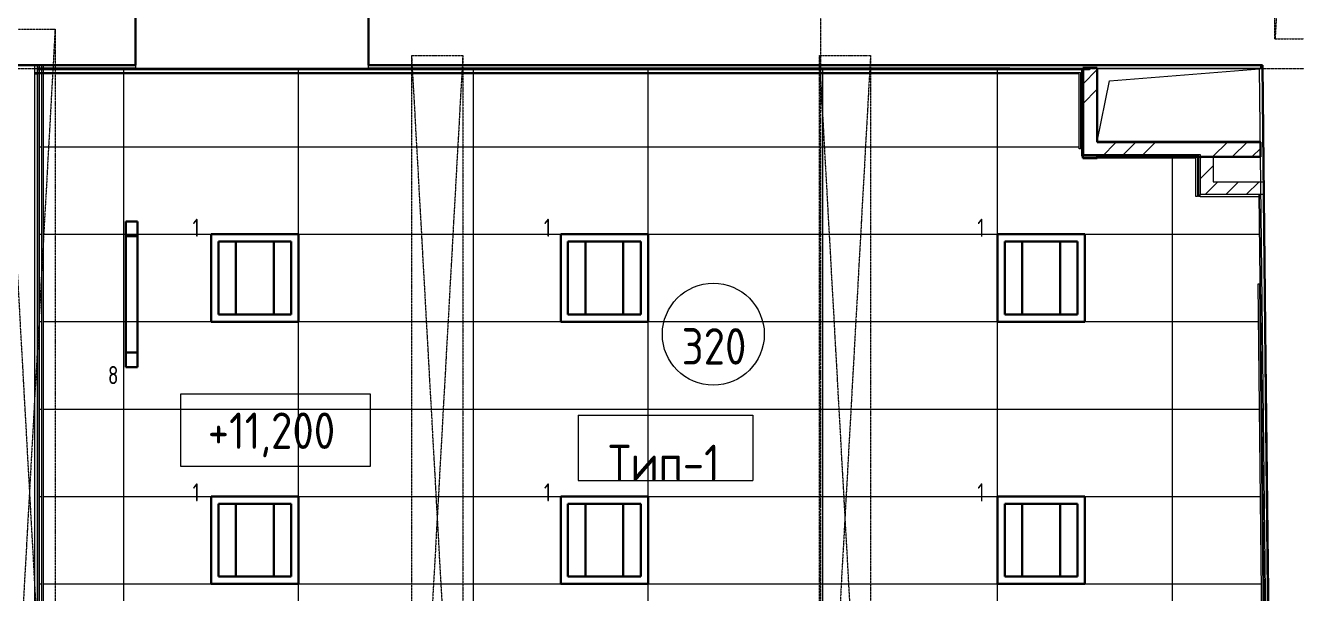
# Model space of a CAD drawing. Header units: millimetres. Extents: x -10438 to 68527, y -5058 to 44223.
# Drawn here: x 32988 to 41717, y 4692 to 8591 of the extents above; entities that cross this region are included whole.
import ezdxf

# ---------------------------------------------------------------- set-up
doc = ezdxf.new("R2010")
doc.units = ezdxf.units.MM
doc.linetypes.add('ADSK_Линия сетки', pattern=[25, 20, -2.5, 0, -2.5])
doc.linetypes.add('ADSK_Штрихпунктирная 2 точки_ш15 п1_5 п1_5 п1_5', pattern=[19.5, 15, -1.5, 0, -1.5, 0, -1.5])
for name, color, linetype, lineweight in [('Аннотация', 7, 'Continuous', 20), ('Марки', 7, 'Continuous', 20), ('Марки помещений', 7, 'Continuous', 20), ('Обобщенные модели', 7, 'Continuous', 18), ('Оси', 7, 'Continuous', 9), ('Отметки', 7, 'Continuous', 9), ('Потолки штриховка', 7, 'Continuous', 9), ('Стены внутренние', 7, 'Continuous', 18), ('Стены наружные', 7, 'Continuous', 18), ('Стены несущие', 7, 'Continuous', 30), ('Стены отделка', 7, 'Continuous', 30), ('Стены перегородки', 7, 'Continuous', 30), ('Стены штриховка', 7, 'Continuous', 9)]:
    doc.layers.add(name, color=color, linetype=linetype, lineweight=lineweight)
doc.layers.add('Линии', color=7, linetype='Continuous', lineweight=9, true_color=0x00a600)
doc.styles.add('GOST Common_1', font='GOST_Common.ttf', dxfattribs={"width": 0.9, "height": 250})
doc.styles.add('GOST Common_2', font='GOST_Common.ttf', dxfattribs={"width": 0.9, "height": 250})
doc.styles.add('GOST Common_4', font='GOST_Common.ttf', dxfattribs={"width": 0.8, "height": 350})
doc.styles.add('GOST Common_B', font='', dxfattribs={"width": 0.9, "height": 250})
doc.styles.get('GOST Common_B').set_extended_font_data('GOST Common', bold=True)
pattern_1 = [(45, (0, 0), (-381.661, 381.661), []), (45, (134.94, 0), (0, 763.322), []), (45, (-134.94, 0), (0, 763.322), [])]
pattern_2 = [(45, (0, 0), (-70.71068, 70.71068), [])]

# ---------------------------------------------------------------- blocks, each defined once
blk = doc.blocks.new('GM_Отверстие прямоугольное _в плите_ - Отверстие-6377787-План потолков 3-го этажа')
at = {"layer": 'Обобщенные модели'}
for p, q in [((-560.8, 250), (553.5, 250)), ((-560.8, 250), (553.5, 250)), ((-477.5, 166.7), (553.5, 249.4)), ((-560.8, -250), (-477.5, 166.7)), ((559.1, -250), (-560.8, -250)), ((559.1, -250), (-560.8, -250))]:
    blk.add_line(p, q, dxfattribs=at)
blk = doc.blocks.new('ADSK_Марка_Помещение_ОдноЗначение - Номер-159740-План потолков 3-го этажа')
at = {"layer": 'Марки помещений'}
blk.add_circle((0, 0), 3.5, dxfattribs=at)
blk = doc.blocks.new('ADSK_Марка_Потолок - ADSK_Марка и Смещение от уровня-155896-План потолков 3-го этажа')
at = {"layer": 'Марки'}
for p, q in [((-6, 4.5), (-6, 0)), ((-6, 4.5), (6, 4.5)), ((6, 4.5), (6, 0)), ((-6, 0), (6, 0))]:
    blk.add_line(p, q, dxfattribs=at)
blk = doc.blocks.new('Высотные отметки - Рамка-12095-План потолков 3-го этажа')
at = {"layer": 'Аннотация'}
for p, q in [((-6.5, 0), (-6.5, 5)), ((-6.5, 5), (6.5, 5)), ((6.5, 5), (6.5, 0)), ((6.5, 0), (-6.5, 0))]:
    blk.add_line(p, q, dxfattribs=at)

msp = doc.modelspace()

# ---------------------------------------------------------------- hatches: boundary and pattern name
at = {"layer": 'Потолки штриховка', "lineweight": 18}
h = msp.add_hatch(dxfattribs=at)
h.set_pattern_fill('FP_19', color=256, style=0, pattern_type=2)
h.set_pattern_definition([(0, (37263.4, 5358.23), (0, -600), []), (270, (37263.4, 5358.2), (-1200, -7e-14), [])])
h.paths.add_polyline_path([(33082, 2430.232), (33100, 2430.232), (33100, 8258.238), (33082, 8258.238), (33082, 2448.232)])
h.paths.add_polyline_path([(33080, 2428.232), (33082, 2430.232), (33080, 2430.232)])
h.paths.add_polyline_path([(41515.161, 2610.232), (41515.297, 2608.232), (41517.184, 2608.232), (41515.184, 2610.209)])
h.paths.add_polyline_path([(40507.184, 2430.232), (40824.486, 2430.232), (40824.486, 2608.232), (40826.486, 2608.232), (40826.486, 2610.232), (41515.161, 2610.232), (41460.451, 7418.238), (41043.65, 7418.738), (41043.65, 7690.738), (41035.65, 7690.738), (41035.65, 7418.238), (41025.65, 7418.238), (41025.65, 7680.738), (40248.36, 7680.738), (40248.36, 7693.738), (40244.36, 7693.738), (40244.36, 7695.738), (40242.36, 7695.738), (40242.36, 8286.238), (33110, 8286.238), (33110, 8268.238), (40234.36, 8268.238), (40234.36, 7744.738), (40224.36, 7744.738), (40224.36, 8258.238), (33110, 8258.238), (33110, 2458.232), (35173.995, 2458.232), (35173.995, 2628.232), (36231.49, 2628.232), (36231.49, 2443.232), (40806.486, 2443.232), (40806.486, 2628.232), (41499.957, 2628.232), (41452.402, 6817.905), (41462.401, 6818.018), (41510.071, 2618.232), (40816.486, 2618.232), (40816.486, 2433.232), (36221.49, 2433.232), (36221.49, 2618.232), (35183.995, 2618.232), (35183.995, 2448.232), (33110, 2448.232), (33110, 2430.232), (35191.995, 2430.232), (35191.995, 2608.232), (35193.995, 2608.232), (35193.995, 2610.232), (36211.49, 2610.232), (36211.49, 2608.232), (36213.49, 2608.232), (36213.49, 2430.232), (40145.817, 2430.232)])
h.paths.add_polyline_path([(41462.602, 7518.738), (41471.448, 7518.738), (41468.36, 7690.738), (41143.65, 7690.738), (41143.65, 7518.738), (41462.446, 7518.738)])
h.paths.add_polyline_path([(33082, 8268.238), (33100, 8268.238), (33100, 8286.238), (33082, 8286.238), (33082, 8276.395)])
at = {"layer": 'Стены внутренние', "lineweight": 9}
h = msp.add_hatch(dxfattribs=at)
h.set_pattern_fill('FP_1', color=256, style=0, pattern_type=2)
h.set_pattern_definition(pattern_1)
h.paths.add_polyline_path([(40248.36, 7680.738), (40348.36, 7680.738), (40348.36, 8300.738), (40248.36, 8300.738), (40248.36, 7690.738)])
h = msp.add_hatch(dxfattribs=at)
h.set_pattern_fill('FP_1', color=256, style=0, pattern_type=2)
h.set_pattern_definition(pattern_1)
h.paths.add_polyline_path([(40348.36, 7690.738), (41468.36, 7690.773), (41468.36, 7790.738), (40348.36, 7790.738), (40348.36, 7690.773)])
at = {"layer": 'Стены внутренние', "lineweight": 9, "true_color": 0x005b00}
h = msp.add_hatch(dxfattribs=at)
h.set_pattern_fill('FP_4', color=98, style=0, pattern_type=2)
h.set_pattern_definition(pattern_2)
h.paths.add_polyline_path([(41143.65, 7518.738), (41143.65, 7690.738), (41055.65, 7690.738), (41055.65, 7518.738)])
h = msp.add_hatch(dxfattribs=at)
h.set_pattern_fill('FP_4', color=98, style=0, pattern_type=2)
h.set_pattern_definition(pattern_2)
h.paths.add_polyline_path([(41437.177, 7430.738), (41472.447, 7430.738), (41471.448, 7518.738), (41055.65, 7518.738), (41055.65, 7430.738)])

# ---------------------------------------------------------------- linework, layer by layer
at = {"layer": 'Линии', "color": 7, "linetype": 'ADSK_Штрихпунктирная 2 точки_ш15 п1_5 п1_5 п1_5'}
for p, q in [((41818.912, 12430.656), (41568.912, 8499.989)), ((41568.912, 8499.989), (41568.912, 12430.656)), ((33191.306, 2253.428), (32841.306, 8565.209)), ((32841.306, 8565.209), (33191.306, 8565.209)), ((33191.306, 8565.209), (32841.306, 2253.428)), ((33191.306, 8565.209), (33191.306, 2253.428)), ((41568.912, 8499.989), (41818.912, 8499.989)), ((35991.306, 2074.407), (35641.306, 8386.189)), ((35641.306, 8386.189), (35991.306, 8386.189)), ((35991.306, 8386.189), (35641.306, 2074.407)), ((35641.306, 2074.407), (35641.306, 8386.189)), ((35991.306, 8386.189), (35991.306, 2074.407)), ((38791.306, 2074.407), (38441.306, 8386.189)), ((38441.306, 8386.189), (38791.306, 8386.189)), ((38791.306, 8386.189), (38441.306, 2074.407)), ((38441.306, 2074.407), (38441.306, 8386.189)), ((38791.306, 8386.189), (38791.306, 2074.407))]:
    msp.add_line(p, q, dxfattribs=at)
at = {"layer": 'Линии', "color": 5, "lineweight": 30, "true_color": 0x0000ff}
for p, q in [((33677.603, 7245.833), (33757.603, 7245.833)), ((33677.603, 6245.833), (33677.603, 7245.833)), ((33757.603, 7245.833), (33757.603, 6245.833)), ((33677.603, 7145.833), (33757.603, 7145.833)), ((34263.378, 7158.235), (34863.378, 7158.235)), ((34263.378, 6558.235), (34263.378, 7158.235)), ((34813.378, 7108.235), (34313.378, 7108.235)), ((34313.378, 7108.235), (34313.378, 6608.235)), ((34433.378, 7108.235), (34433.378, 6608.235)), ((34693.378, 7108.235), (34693.378, 6608.235)), ((34813.378, 6608.235), (34813.378, 7108.235)), ((34863.378, 7158.235), (34863.378, 6558.235)), ((36663.378, 7158.235), (37263.378, 7158.235)), ((36663.378, 6558.235), (36663.378, 7158.235)), ((37213.378, 7108.235), (36713.378, 7108.235)), ((36713.378, 7108.235), (36713.378, 6608.235)), ((36833.378, 7108.235), (36833.378, 6608.235)), ((37093.378, 7108.235), (37093.378, 6608.235)), ((37213.378, 6608.235), (37213.378, 7108.235)), ((37263.378, 7158.235), (37263.378, 6558.235)), ((39663.378, 7158.235), (40263.378, 7158.235)), ((39663.378, 6558.235), (39663.378, 7158.235)), ((40213.378, 7108.235), (39713.378, 7108.235)), ((39713.378, 7108.235), (39713.378, 6608.235)), ((39833.378, 7108.235), (39833.378, 6608.235)), ((40093.378, 7108.235), (40093.378, 6608.235)), ((40213.378, 6608.235), (40213.378, 7108.235)), ((40263.378, 7158.235), (40263.378, 6558.235)), ((34863.378, 6558.235), (34263.378, 6558.235)), ((34313.378, 6608.235), (34813.378, 6608.235)), ((37263.378, 6558.235), (36663.378, 6558.235)), ((36713.378, 6608.235), (37213.378, 6608.235)), ((40263.378, 6558.235), (39663.378, 6558.235)), ((39713.378, 6608.235), (40213.378, 6608.235)), ((33757.603, 6345.833), (33677.603, 6345.833)), ((33757.603, 6245.833), (33677.603, 6245.833)), ((36663.378, 5358.235), (37263.378, 5358.235)), ((36663.378, 4758.235), (36663.378, 5358.235)), ((37263.378, 5358.235), (37263.378, 4758.235)), ((37213.378, 5308.235), (36713.378, 5308.235)), ((36713.378, 5308.235), (36713.378, 4808.235)), ((36833.378, 5308.235), (36833.378, 4808.235)), ((37093.378, 5308.235), (37093.378, 4808.235)), ((37213.378, 4808.235), (37213.378, 5308.235)), ((36713.378, 4808.235), (37213.378, 4808.235)), ((37263.378, 4758.235), (36663.378, 4758.235))]:
    msp.add_line(p, q, dxfattribs=at)
at = {"layer": 'Линии', "color": 1, "lineweight": 30, "true_color": 0xff0000}
for p, q in [((34263.378, 5358.235), (34863.378, 5358.235)), ((34263.378, 4758.235), (34263.378, 5358.235)), ((34863.378, 5358.235), (34863.378, 4758.235)), ((39663.378, 5358.235), (40263.378, 5358.235)), ((39663.378, 4758.235), (39663.378, 5358.235)), ((40263.378, 5358.235), (40263.378, 4758.235)), ((34813.378, 5308.235), (34313.378, 5308.235)), ((34313.378, 5308.235), (34313.378, 4808.235)), ((34433.378, 5308.235), (34433.378, 4808.235)), ((34693.378, 5308.235), (34693.378, 4808.235)), ((34813.378, 4808.235), (34813.378, 5308.235)), ((40213.378, 5308.235), (39713.378, 5308.235)), ((39713.378, 5308.235), (39713.378, 4808.235)), ((39833.378, 5308.235), (39833.378, 4808.235)), ((40093.378, 5308.235), (40093.378, 4808.235)), ((40213.378, 4808.235), (40213.378, 5308.235)), ((34313.378, 4808.235), (34813.378, 4808.235)), ((39713.378, 4808.235), (40213.378, 4808.235)), ((34863.378, 4758.235), (34263.378, 4758.235)), ((40263.378, 4758.235), (39663.378, 4758.235))]:
    msp.add_line(p, q, dxfattribs=at)
at = {"layer": 'Оси', "linetype": 'ADSK_Линия сетки'}
for p, q in [((38449.565, -4258.205), (38449.565, 21807.423)), ((-9638.275, 8295), (56004.853, 8295))]:
    msp.add_line(p, q, dxfattribs=at)
at = {"layer": 'Стены наружные'}
for p, q in [((41460.451, 7430.238), (41055.65, 7430.238)), ((41055.65, 7418.238), (41055.65, 7430.238)), ((41055.65, 7418.238), (41460.588, 7418.238))]:
    msp.add_line(p, q, dxfattribs=at)
at = {"layer": 'Стены несущие'}
for p, q in [((33744, 8758.238), (33744, 8318.238)), ((35344, 8318.238), (35344, 8758.238)), ((32930, 8318.238), (33744, 8318.238)), ((35344, 8318.238), (41482.236, 8318.238)), ((40248.36, 7680.738), (40248.36, 8300.738)), ((40248.36, 8300.738), (40348.36, 8300.738)), ((40348.36, 8300.738), (40348.36, 7790.738)), ((41544.155, 2393.576), (41482.236, 8318.238)), ((40348.36, 7790.738), (41468.36, 7790.738)), ((41468.36, 7790.738), (41468.36, 7690.738)), ((40348.36, 7690.738), (41468.36, 7690.738)), ((40348.36, 7680.738), (40348.36, 7690.738)), ((40348.36, 7680.738), (40248.36, 7680.738))]:
    msp.add_line(p, q, dxfattribs=at)
at = {"layer": 'Стены отделка', "lineweight": 9}
for p, q in [((33070, 2408.232), (33070, 8318.238)), ((33082, 8318.238), (33082, 2430.232)), ((33100, 2430.232), (33100, 8318.238)), ((33110, 8318.238), (33110, 2458.232)), ((33744, 8318.238), (33744, 8298.238)), ((33744, 8298.238), (35344, 8298.238)), ((35344, 8298.238), (35344, 8318.238)), ((39748.36, 8298.238), (41470, 8298.238)), ((40295.86, 8298.238), (40295.86, 8286.238)), ((41462.602, 8298.08), (41482.601, 8298.307)), ((41529.565, 2398.46), (41462.602, 8298.08)), ((41470, 8318.238), (41470, 8298.238)), ((41482.601, 8298.307), (41549.564, 2398.687)), ((40242.36, 8286.238), (33070, 8286.238)), ((33070, 8268.238), (40234.36, 8268.238)), ((40224.36, 8258.238), (33070, 8258.238)), ((40224.36, 7744.738), (40224.36, 8258.238)), ((40234.36, 8268.238), (40234.36, 7744.738)), ((40242.36, 7695.738), (40242.36, 8286.238)), ((40254.36, 8286.238), (40254.36, 7705.738)), ((40295.86, 8286.238), (40254.36, 8286.238)), ((40234.36, 7744.738), (40224.36, 7744.738)), ((41043.65, 7693.738), (40244.36, 7693.738)), ((40254.36, 7705.738), (41055.65, 7705.738)), ((41035.65, 7690.738), (41035.65, 7418.238)), ((41043.65, 7418.238), (41043.65, 7693.738)), ((41055.65, 7705.738), (41055.65, 7430.238)), ((41143.65, 7690.738), (41143.65, 7518.738)), ((41025.65, 7680.738), (40348.36, 7680.738)), ((41025.65, 7418.238), (41025.65, 7680.738)), ((41143.65, 7518.738), (41490.592, 7518.738)), ((41491.511, 7430.738), (41055.65, 7430.738)), ((41515.161, 2610.232), (41460.446, 7430.738)), ((41035.65, 7418.238), (41025.65, 7418.238)), ((41055.65, 7418.238), (41043.65, 7418.238)), ((41452.402, 6817.905), (41462.401, 6818.018)), ((41499.957, 2628.232), (41452.402, 6817.905)), ((41462.401, 6818.018), (41510.071, 2618.232))]:
    msp.add_line(p, q, dxfattribs=at)
at = {"layer": 'Стены перегородки', "lineweight": 18}
msp.add_line((33050, 8318.238), (33050, 2395), dxfattribs=at)
at = {"layer": 'Стены штриховка'}
for p, q in [((33744, 8298.238), (33070, 8298.238)), ((33080, 8318.238), (33080, 2428.232)), ((39748.36, 8298.238), (35344, 8298.238)), ((33050, 8268.238), (33070, 8268.238)), ((33050, 8258.238), (33070, 8258.238)), ((40295.86, 8288.238), (33070, 8288.238)), ((40244.36, 7693.738), (40244.36, 8286.238)), ((40244.36, 8286.238), (40254.36, 8286.238)), ((41045.65, 7695.738), (40242.36, 7695.738)), ((40242.36, 7693.738), (40242.36, 7695.738)), ((40244.36, 7693.738), (40242.36, 7693.738)), ((41045.65, 7418.238), (41045.65, 7695.738)), ((41517.184, 2608.232), (41462.446, 7430.738))]:
    msp.add_line(p, q, dxfattribs=at)

# ---------------------------------------------------------------- block references
at = {"layer": 'Марки', "xscale": 99.99999999999993, "yscale": 99.99999999999993, "zscale": 99.99999999999993}
msp.add_blockref('ADSK_Марка_Потолок - ADSK_Марка и Смещение от уровня-155896-План потолков 3-го этажа', (37384.142, 5467.045), dxfattribs=at)
at = {"layer": 'Марки помещений', "xscale": 99.99999999999993, "yscale": 99.99999999999993, "zscale": 99.99999999999993}
msp.add_blockref('ADSK_Марка_Помещение_ОдноЗначение - Номер-159740-План потолков 3-го этажа', (37711.68, 6472.377), dxfattribs=at)
at = {"layer": 'Обобщенные модели'}
msp.add_blockref('GM_Отверстие прямоугольное _в плите_ - Отверстие-6377787-План потолков 3-го этажа', (40909.18, 8045), dxfattribs=at)
at = {"layer": 'Отметки', "lineweight": 20, "xscale": 99.99999999999993, "yscale": 99.99999999999993, "zscale": 99.99999999999993}
msp.add_blockref('Высотные отметки - Рамка-12095-План потолков 3-го этажа', (34703.924, 5563.43), dxfattribs=at)

# ---------------------------------------------------------------- texts
at = {"layer": 'Аннотация', "lineweight": 9, "char_height": 125, "width": 175.5, "attachment_point": 5, "line_spacing_factor": 1.022766, "style": 'GOST Common_4'}
for s, insert in [('\\pt180,360,540,720,900,1080,1260,1440,1620,1800,1980,2160,2340,2520,2700,2880,3060,3240,3420,3600,3780,3960,4140,4320,4500,4680,4860,5040,5220,5400,5580,5760;1 ', (34159.605, 7202.568)), ('\\pt180,360,540,720,900,1080,1260,1440,1620,1800,1980,2160,2340,2520,2700,2880,3060,3240,3420,3600,3780,3960,4140,4320,4500,4680,4860,5040,5220,5400,5580,5760;1 ', (36572.29, 7202.568)), ('\\pt180,360,540,720,900,1080,1260,1440,1620,1800,1980,2160,2340,2520,2700,2880,3060,3240,3420,3600,3780,3960,4140,4320,4500,4680,4860,5040,5220,5400,5580,5760;1 ', (39549.012, 7202.568)), ('\\pt180,360,540,720,900,1080,1260,1440,1620,1800,1980,2160,2340,2520,2700,2880,3060,3240,3420,3600,3780,3960,4140,4320,4500,4680,4860,5040,5220,5400,5580,5760;8 ', (33590.379, 6191.76)), ('\\pt180,360,540,720,900,1080,1260,1440,1620,1800,1980,2160,2340,2520,2700,2880,3060,3240,3420,3600,3780,3960,4140,4320,4500,4680,4860,5040,5220,5400,5580,5760;1 ', (34159.605, 5386.435)), ('\\pt180,360,540,720,900,1080,1260,1440,1620,1800,1980,2160,2340,2520,2700,2880,3060,3240,3420,3600,3780,3960,4140,4320,4500,4680,4860,5040,5220,5400,5580,5760;1 ', (36572.29, 5386.435)), ('\\pt180,360,540,720,900,1080,1260,1440,1620,1800,1980,2160,2340,2520,2700,2880,3060,3240,3420,3600,3780,3960,4140,4320,4500,4680,4860,5040,5220,5400,5580,5760;1 ', (39549.012, 5386.435))]:
    msp.add_mtext(s, dxfattribs=dict(at, insert=insert))
at = {"layer": 'Марки', "lineweight": 9, "insert": (37373.512, 5589.201), "char_height": 250, "width": 792, "attachment_point": 5, "line_spacing_factor": 1.022766, "style": 'GOST Common_B'}
msp.add_mtext('\\pt1143,2286,3429,4572,5715,6858,8001,9144,10287,11430,12573,13716,14859,16002,17145,18288,19431,20574,21717,22860,24003,25146,26289,27432,28575,29718,30861,32004,33147,34290,35433,36576;Тип-1', dxfattribs=at)
at = {"layer": 'Марки помещений', "lineweight": 9, "insert": (37716.623, 6388.795), "char_height": 250, "width": 488.7, "attachment_point": 5, "line_spacing_factor": 1.022766, "style": 'GOST Common_1'}
msp.add_mtext('\\pt450,900,1350,1800,2250,2700,3150,3600,4050,4500,4950,5400,5850,6300,6750,7200,7650,8100,8550,9000,9450,9900,10350,10800,11250,11700,12150,12600,13050,13500,13950,14400;320', dxfattribs=at)
at = {"layer": 'Отметки', "lineweight": 20, "insert": (34240.049, 5935.011), "char_height": 250, "width": 1113.30067, "attachment_point": 1, "line_spacing_factor": 1.022761, "style": 'GOST Common_2'}
msp.add_mtext('+11,200', dxfattribs=at)

doc.saveas('drawing.dxf')
